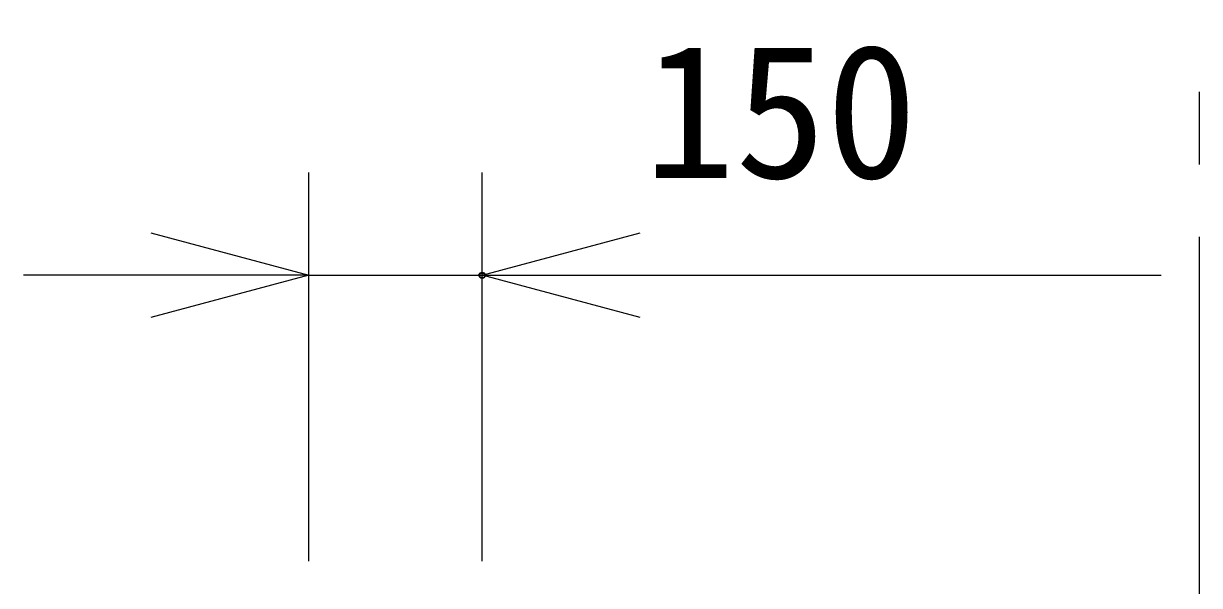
# Model space of a CAD drawing. Units: millimetres at full size. Extents: x -7182 to 7182, y -5007 to 5007.
# Drawn here: x -1744 to -713, y 1210 to 1703 of the extents above; entities that cross this region are included whole.
import ezdxf
from ezdxf.enums import TextEntityAlignment as Align

# ---------------------------------------------------------------- set-up
doc = ezdxf.new("R2010")
doc.units = ezdxf.units.MM
doc.header["$LTSCALE"] = 10
doc.header["$PDMODE"] = 32
doc.header["$PDSIZE"] = 5
doc.linetypes.add('USER2', pattern=[50.8, 31.75, -6.35, 6.35, -6.35])
doc.layers.add('0-2_1_50', color=3, linetype='Continuous', lineweight=18)
doc.layers.add('0-5__0-0_0', color=7, linetype='Continuous', lineweight=18)
doc.layers.add('0-6__0-1_DEFPOINTS', color=7, linetype='Continuous')
doc.styles.add('ＭＳ ゴシック', font='')
doc.styles.get('ＭＳ ゴシック').set_extended_font_data('MS Gothic')

# ---------------------------------------------------------------- blocks, each defined once
blk = doc.blocks.new('_OPEN30')
at = {"layer": '0-5__0-0_0'}
blk.add_line((0, 0), (-1, 0), dxfattribs=at)
blk.add_lwpolyline([(-1, 0.26795), (0, 0), (-1, -0.26795)], dxfattribs=at)
blk = doc.blocks.new('_D37')
at = {"layer": '0-5__0-0_0'}
for p, q in [((-8125.87, 5825.82), (-8125.87, 6166.32)), ((-7973.87, 5825.82), (-7973.87, 6166.32)), ((-8125.87, 6076.32), (-8375.87, 6076.32)), ((-7973.87, 6076.32), (-7723.87, 6076.32))]:
    blk.add_line(p, q, dxfattribs=at)
blk.add_lwpolyline([(-8125.87, 6076.32), (-7973.87, 6076.32), (-7378.58, 6076.32)], dxfattribs=at)
at = {"layer": '0-6__0-1_DEFPOINTS'}
for p in [(-7973.87, 6076.32), (-8125.87, 5775.82), (-7973.87, 5775.82)]:
    blk.add_point(p, dxfattribs=at)
at = {"layer": '0-5__0-0_0', "xscale": 138.5, "yscale": 138.5}
blk.add_blockref('_OPEN30', (-8125.87, 6076.32), dxfattribs=at)
at = {"layer": '0-5__0-0_0', "xscale": 138.5, "yscale": 138.5, "rotation": 180}
blk.add_blockref('_OPEN30', (-7973.87, 6076.32), dxfattribs=at)
at = {"layer": '0-5__0-0_0', "style": 'ＭＳ ゴシック'}
blk.add_text('150', height=117.3, dxfattribs=at).set_placement((-7831.91, 6126.32), align=Align.BOTTOM_LEFT)

msp = doc.modelspace()

# ---------------------------------------------------------------- linework, layer by layer
at = {"layer": '0-2_1_50', "color": 7, "linetype": 'USER2'}
msp.add_line((-713.36, -325.64), (-713.36, 1702.85), dxfattribs=at)

# ---------------------------------------------------------------- block references
at = {"layer": '0-2_1_50'}
msp.add_blockref('_D37', (6631.69, -4594.08), dxfattribs=at)

doc.saveas('drawing.dxf')
